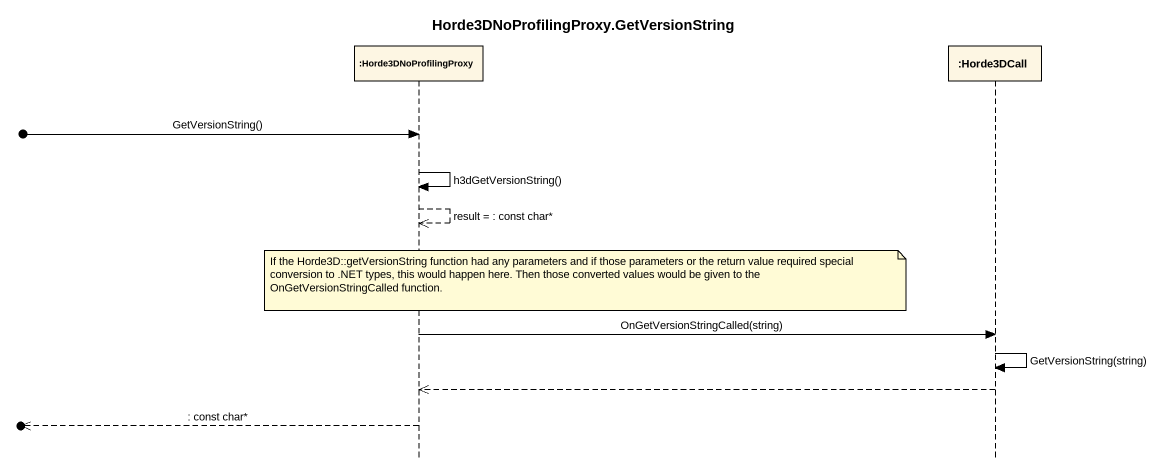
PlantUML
@startuml
title Horde3DNoProfilingProxy.GetVersionString
hide footbox
participant ":Horde3DNoProfilingProxy" as Horde3DNoProfilingProxy
participant ":Horde3DCall" as Horde3DCall

[o-> Horde3DNoProfilingProxy : GetVersionString()
Horde3DNoProfilingProxy -> Horde3DNoProfilingProxy : h3dGetVersionString()
Horde3DNoProfilingProxy -->> Horde3DNoProfilingProxy : result = : const char*
note over Horde3DNoProfilingProxy : If the Horde3D::getVersionString function had any parameters and if those parameters or the return value required special conversion to .NET types, this would happen here. Then those converted values would be given to the OnGetVersionStringCalled function.
Horde3DNoProfilingProxy -> Horde3DCall : OnGetVersionStringCalled(string)
Horde3DCall -> Horde3DCall : GetVersionString(string)
Horde3DCall -->> Horde3DNoProfilingProxy
[o<<-- Horde3DNoProfilingProxy : : const char*
@enduml
